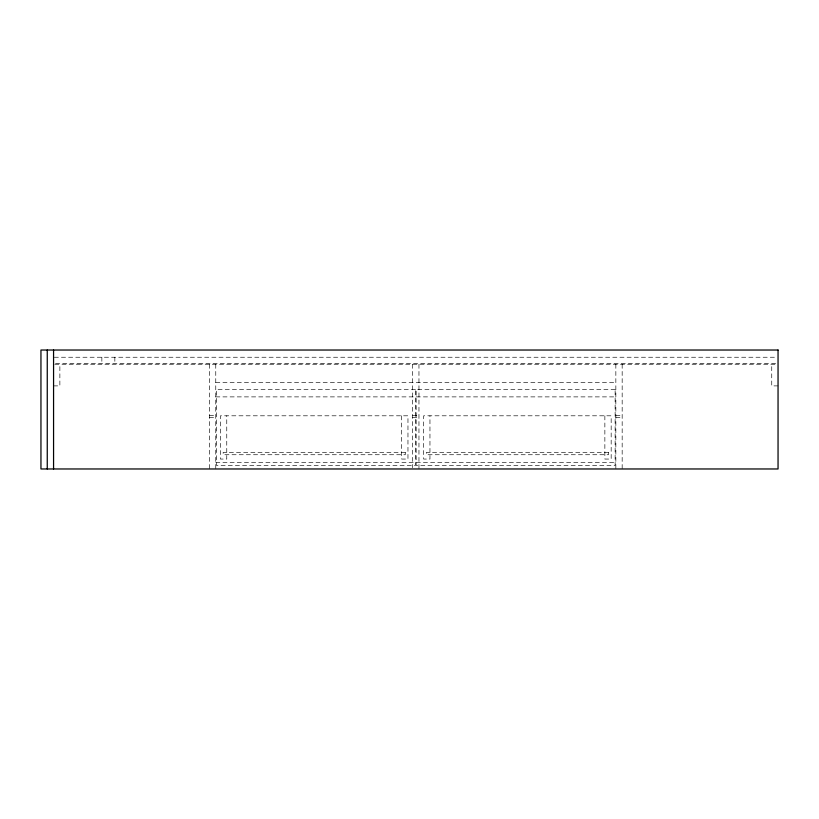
<?xml version="1.0" encoding="UTF-8"?>
<svg xmlns="http://www.w3.org/2000/svg" width="819" height="819" viewBox="0 0 819 819"><rect width="100%" height="100%" fill="white"/><g stroke="black" fill="none" stroke-linecap="round" stroke-linejoin="round"><path stroke-width="0.61" stroke-dasharray="4.09 3.07" d="M54.289 357.238L777.333 357.238M55.559 363.544L777.333 363.544M54.832 364.26L775.532 364.26M215.766 382.463L615.847 382.463M53.563 385.892L59.869 385.892L59.869 364.26M778.05 385.892L771.744 385.892L771.744 364.26M215.766 396.887L615.847 396.887M209.459 415.54L215.766 415.54M412.653 415.54L418.959 415.54M615.847 415.54L622.164 415.54M209.459 417.7L215.766 417.7M412.653 417.7L418.959 417.7M615.847 417.7L622.164 417.7M215.766 462.663L615.847 462.663M622.164 364.26L622.164 468.97M615.847 364.26L615.847 468.97M604.862 415.806L604.862 459.06L611.169 459.06L611.169 415.806L423.648 415.806L423.648 459.06L429.955 459.06L429.955 415.806M418.959 364.26L418.959 468.97M412.653 364.26L412.653 467.71M401.658 415.806L401.658 459.06L407.964 459.06L407.964 415.806L220.444 415.806L220.444 459.06L226.761 459.06L226.761 415.806M215.766 364.26L215.766 468.97M209.459 364.26L209.459 468.97M114.844 357.238L114.844 363.544M101.863 357.238L101.863 363.544M415.448 389.68L216.482 389.68L216.482 465.366L415.448 465.366L415.448 389.68M615.13 389.68L416.165 389.68L416.165 465.366L615.13 465.366L615.13 389.68M405.262 452.395L223.157 452.395L223.157 454.74L405.262 454.74L405.262 452.395M608.466 452.395L426.351 452.395L426.351 454.74L608.466 454.74L608.466 452.395"/><path stroke-width="1.23" d="M53.563 350.03L53.563 468.97M47.256 350.03L47.256 468.97M778.05 350.03L40.95 350.03L40.95 468.97L778.05 468.97L778.05 350.03"/></g></svg>
